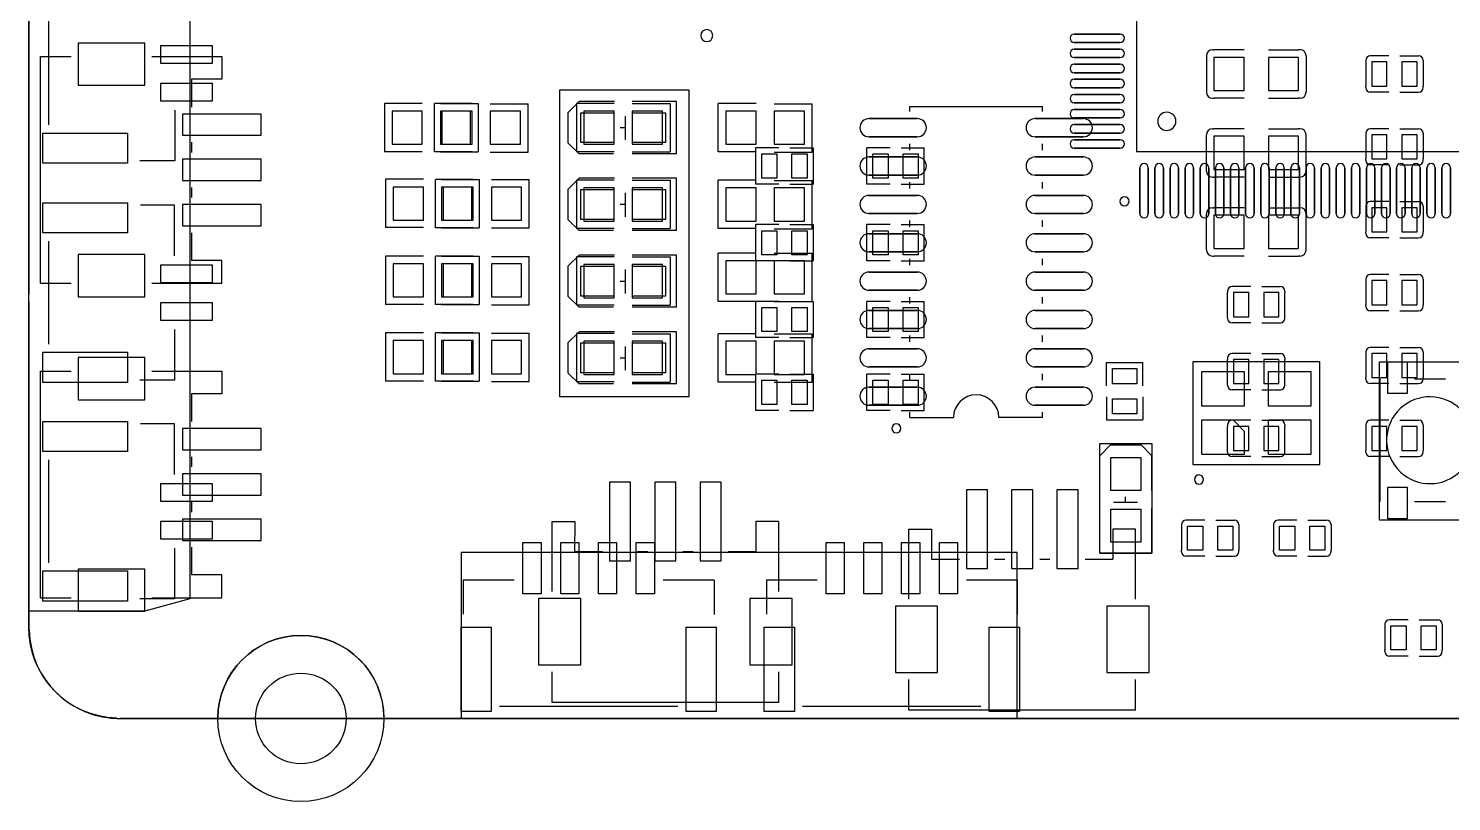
# Model space of a CAD drawing. Extents: x 1330 to 4875, y 412 to 2598.
# Drawn here: x 1330 to 3184, y 412 to 1419 of the extents above; entities that cross this region are included whole.
import ezdxf

# ---------------------------------------------------------------- set-up
doc = ezdxf.new("R2010")
doc.units = 9
doc.layers.get('0').update_dxf_attribs({"color": 5})
doc.layers.add('图层1', color=255, linetype='Continuous')

msp = doc.modelspace()

# ---------------------------------------------------------------- linework, layer by layer
for points in [[(1330.968, 2372.473), (1330.968, 2372.473), (1330, 640)], [(1356.021, 1526.142), (1356.021, 1526.142), (1356.021, 1293.858)], [(2872.913, 1391.497), (2872.913, 1391.497), (2874.882, 1391.497)], [(2914.248, 1391.497), (2914.248, 1391.497), (2874.882, 1391.497)], [(2945.747, 1391.497), (2945.747, 1391.497), (2985.118, 1391.497)], [(2987.087, 1391.497), (2987.087, 1391.497), (2985.118, 1391.497)], [(1345.629, 1087.362), (1345.629, 1087.362), (1345.629, 1382.639)], [(1345.629, 1382.639), (1345.629, 1382.639), (1385.743, 1382.639)], [(1490.557, 1382.639), (1490.557, 1382.639), (1581.864, 1382.639)], [(1581.864, 1382.761), (1581.864, 1353.161), (1542.464, 1353.261)], [(2865.039, 1383.623), (2865.039, 1383.623), (2865.039, 1336.378)], [(2994.961, 1383.623), (2994.961, 1383.623), (2994.961, 1336.378)], [(3072.6, 1377.717), (3072.6, 1377.717), (3072.6, 1375.747)], [(3072.6, 1375.747), (3072.6, 1375.747), (3072.6, 1344.252)], [(3102.915, 1383.621), (3102.915, 1383.621), (3078.504, 1383.621)], [(3117.09, 1383.621), (3117.09, 1383.621), (3141.496, 1383.621)], [(3147.405, 1377.712), (3147.405, 1377.712), (3147.405, 1375.747)], [(3147.405, 1375.747), (3147.405, 1375.747), (3147.405, 1344.252)], [(1542.464, 1353.261), (1542.464, 1353.261), (1542.464, 1316.936)], [(3072.6, 1342.279), (3072.6, 1342.279), (3072.6, 1344.252)], [(3102.915, 1336.375), (3102.915, 1336.375), (3078.504, 1336.375)], [(3117.09, 1336.375), (3117.09, 1336.375), (3141.496, 1336.375)], [(3147.405, 1342.284), (3147.405, 1342.284), (3147.405, 1344.252)], [(1843.163, 1321.698), (1843.163, 1321.698), (1793.952, 1321.698)], [(1793.952, 1321.698), (1793.952, 1321.698), (1793.952, 1258.704)], [(1858.978, 1258.503), (1858.978, 1258.503), (1858.978, 1321.497)], [(1908.192, 1321.497), (1908.192, 1321.497), (1858.978, 1321.497)], [(1866.808, 1321.497), (1866.808, 1321.497), (1916.022, 1321.497)], [(1916.022, 1321.497), (1916.022, 1321.497), (1916.022, 1258.503)], [(1931.837, 1321.296), (1931.837, 1321.296), (1981.048, 1321.296)], [(1981.048, 1258.302), (1981.048, 1258.302), (1981.048, 1321.296)], [(2047.5, 1256), (2033.5, 1270), (2033.5, 1310), (2047.5, 1324)], [(2093.163, 1321.698), (2093.163, 1321.698), (2043.952, 1321.698)], [(2043.952, 1321.698), (2043.952, 1321.698), (2043.952, 1258.704)], [(2093.5, 1324), (2093.5, 1324), (2047.5, 1324)], [(2174.5, 1324), (2174.5, 1324), (2116.5, 1324)], [(2116.808, 1321.497), (2116.808, 1321.497), (2166.022, 1321.497)], [(2166.022, 1321.497), (2166.022, 1321.497), (2166.022, 1258.503)], [(2174.5, 1256), (2174.5, 1256), (2174.5, 1324)], [(2228.978, 1258.503), (2228.978, 1258.503), (2228.978, 1321.497)], [(2278.192, 1321.497), (2278.192, 1321.497), (2228.978, 1321.497)], [(2301.837, 1321.296), (2301.837, 1321.296), (2351.048, 1321.296)], [(2351.048, 1258.302), (2351.048, 1258.302), (2351.048, 1321.296)], [(2478.385, 1317.76), (2478.385, 1317.76), (2651.613, 1317.76)], [(2478.385, 1310.915), (2478.385, 1310.915), (2478.385, 1317.76)], [(2651.613, 1310.915), (2651.613, 1310.915), (2651.613, 1317.76)], [(2872.914, 1328.503), (2872.914, 1328.503), (2874.882, 1328.503)], [(2914.248, 1328.503), (2914.248, 1328.503), (2874.882, 1328.503)], [(2945.747, 1328.503), (2945.747, 1328.503), (2985.118, 1328.503)], [(2987.086, 1328.503), (2987.086, 1328.503), (2985.118, 1328.503)], [(1520.738, 1312.79), (1520.738, 1312.79), (1520.738, 1246.59)], [(2108, 1274), (2108, 1274), (2108, 1305)], [(2108, 1289.687), (2108, 1289.687), (2101.096, 1289.687)], [(2865.039, 1233.503), (2865.039, 1233.503), (2865.039, 1280.748)], [(2872.914, 1288.623), (2872.914, 1288.623), (2874.882, 1288.623)], [(2914.253, 1288.623), (2914.253, 1288.623), (2874.882, 1288.623)], [(2945.752, 1288.623), (2945.752, 1288.623), (2985.118, 1288.623)], [(2987.086, 1288.623), (2987.086, 1288.623), (2985.118, 1288.623)], [(2994.961, 1233.503), (2994.961, 1233.503), (2994.961, 1280.748)], [(3072.6, 1282.72), (3072.6, 1282.72), (3072.6, 1280.75)], [(3072.6, 1280.75), (3072.6, 1280.75), (3072.6, 1249.255)], [(3102.915, 1288.624), (3102.915, 1288.624), (3078.504, 1288.624)], [(3117.09, 1288.624), (3117.09, 1288.624), (3141.496, 1288.624)], [(3147.405, 1282.715), (3147.405, 1282.715), (3147.405, 1280.75)], [(3147.405, 1280.75), (3147.405, 1280.75), (3147.405, 1249.255)], [(1542.464, 1271.177), (1542.464, 1271.177), (1542.464, 1257.881)], [(2277.593, 1263.623), (2277.593, 1263.623), (2277.593, 1216.377)], [(2307.908, 1263.623), (2307.908, 1263.623), (2277.593, 1263.623)], [(2322.082, 1263.623), (2322.082, 1263.623), (2352.397, 1263.623)], [(2352.397, 1263.623), (2352.397, 1263.623), (2352.397, 1216.377)], [(2422.603, 1216.377), (2422.603, 1216.377), (2422.603, 1263.623)], [(2452.918, 1263.623), (2452.918, 1263.623), (2422.603, 1263.623)], [(2467.092, 1263.623), (2467.092, 1263.623), (2497.407, 1263.623)], [(2478.385, 1260.915), (2478.385, 1260.915), (2478.385, 1269.093)], [(2497.407, 1216.377), (2497.407, 1216.377), (2497.407, 1263.623)], [(2651.613, 1260.915), (2651.613, 1260.915), (2651.613, 1269.093)], [(1520.196, 1246.613), (1520.196, 1246.613), (1475.313, 1246.614)], [(1843.163, 1258.704), (1843.163, 1258.704), (1793.952, 1258.704)], [(1908.192, 1258.503), (1908.192, 1258.503), (1858.978, 1258.503)], [(1866.808, 1258.503), (1866.808, 1258.503), (1916.022, 1258.503)], [(1931.837, 1258.302), (1931.837, 1258.302), (1981.048, 1258.302)], [(2093.163, 1258.704), (2093.163, 1258.704), (2043.952, 1258.704)], [(2092.5, 1256), (2092.5, 1256), (2047.5, 1256)], [(2174.5, 1256), (2174.5, 1256), (2116.5, 1256)], [(2116.808, 1258.503), (2116.808, 1258.503), (2166.022, 1258.503)], [(2278.192, 1258.503), (2278.192, 1258.503), (2228.978, 1258.503)], [(2301.837, 1258.302), (2301.837, 1258.302), (2351.048, 1258.302)], [(3072.6, 1247.282), (3072.6, 1247.282), (3072.6, 1249.255)], [(3147.405, 1247.287), (3147.405, 1247.287), (3147.405, 1249.255)], [(2047.5, 1156), (2033.5, 1170), (2033.5, 1210), (2047.5, 1224)], [(2093.5, 1224), (2093.5, 1224), (2047.5, 1224)], [(2174.5, 1224), (2174.5, 1224), (2116.5, 1224)], [(2174.5, 1156), (2174.5, 1156), (2174.5, 1224)], [(2872.913, 1225.629), (2872.913, 1225.629), (2874.882, 1225.629)], [(2914.253, 1225.629), (2914.253, 1225.629), (2874.882, 1225.629)], [(2945.752, 1225.629), (2945.752, 1225.629), (2985.118, 1225.629)], [(2987.087, 1225.629), (2987.087, 1225.629), (2985.118, 1225.629)], [(3102.915, 1241.378), (3102.915, 1241.378), (3078.504, 1241.378)], [(3117.09, 1241.378), (3117.09, 1241.378), (3141.496, 1241.378)], [(1542.464, 1212.122), (1542.464, 1212.122), (1542.464, 1198.826)], [(1844.673, 1222.696), (1844.673, 1222.696), (1795.462, 1222.696)], [(1795.462, 1222.696), (1795.462, 1222.696), (1795.462, 1159.702)], [(1860.488, 1159.501), (1860.488, 1159.501), (1860.488, 1222.495)], [(1909.702, 1222.495), (1909.702, 1222.495), (1860.488, 1222.495)], [(1868.318, 1222.495), (1868.318, 1222.495), (1917.532, 1222.495)], [(1917.532, 1222.495), (1917.532, 1222.495), (1917.532, 1159.501)], [(1933.347, 1222.294), (1933.347, 1222.294), (1982.558, 1222.294)], [(1982.558, 1159.3), (1982.558, 1159.3), (1982.558, 1222.294)], [(2093.163, 1221.698), (2093.163, 1221.698), (2043.952, 1221.698)], [(2043.952, 1221.698), (2043.952, 1221.698), (2043.952, 1158.704)], [(2116.808, 1221.497), (2116.808, 1221.497), (2166.022, 1221.497)], [(2166.022, 1221.497), (2166.022, 1221.497), (2166.022, 1158.503)], [(2228.978, 1158.503), (2228.978, 1158.503), (2228.978, 1221.497)], [(2278.192, 1221.497), (2278.192, 1221.497), (2228.978, 1221.497)], [(2307.908, 1216.377), (2307.908, 1216.377), (2277.593, 1216.377)], [(2301.837, 1221.296), (2301.837, 1221.296), (2351.048, 1221.296)], [(2322.082, 1216.377), (2322.082, 1216.377), (2352.397, 1216.377)], [(2351.048, 1158.302), (2351.048, 1158.302), (2351.048, 1221.296)], [(2452.918, 1216.377), (2452.918, 1216.377), (2422.603, 1216.377)], [(2467.092, 1216.377), (2467.092, 1216.377), (2497.407, 1216.377)], [(2478.385, 1210.915), (2478.385, 1210.915), (2478.385, 1219.093)], [(2651.613, 1210.915), (2651.613, 1210.915), (2651.613, 1219.093)], [(1520.196, 1189.175), (1520.196, 1189.175), (1476.104, 1189.175)], [(1520.196, 1123.032), (1520.196, 1123.032), (1520.196, 1189.175)], [(2108, 1189.687), (2108, 1189.687), (2101.096, 1189.687)], [(2108, 1174), (2108, 1174), (2108, 1205)], [(3072.6, 1187.721), (3072.6, 1187.721), (3072.6, 1185.751)], [(3102.915, 1193.625), (3102.915, 1193.625), (3078.504, 1193.625)], [(3117.09, 1193.625), (3117.09, 1193.625), (3141.496, 1193.625)], [(3147.405, 1187.716), (3147.405, 1187.716), (3147.405, 1185.751)], [(2478.385, 1160.915), (2478.385, 1160.915), (2478.385, 1169.093)], [(2651.613, 1160.915), (2651.613, 1160.915), (2651.613, 1169.093)], [(2865.039, 1130.627), (2865.039, 1130.627), (2865.039, 1177.872)], [(2872.914, 1185.747), (2872.914, 1185.747), (2874.882, 1185.747)], [(2914.253, 1185.747), (2914.253, 1185.747), (2874.882, 1185.747)], [(2945.752, 1185.747), (2945.752, 1185.747), (2985.118, 1185.747)], [(2987.086, 1185.747), (2987.086, 1185.747), (2985.118, 1185.747)], [(2994.961, 1130.627), (2994.961, 1130.627), (2994.961, 1177.872)], [(3072.6, 1185.751), (3072.6, 1185.751), (3072.6, 1154.256)], [(3147.405, 1185.751), (3147.405, 1185.751), (3147.405, 1154.256)], [(1542.464, 1153.067), (1542.464, 1153.067), (1542.464, 1117.002)], [(1844.673, 1159.702), (1844.673, 1159.702), (1795.462, 1159.702)], [(1909.702, 1159.501), (1909.702, 1159.501), (1860.488, 1159.501)], [(1868.318, 1159.501), (1868.318, 1159.501), (1917.532, 1159.501)], [(1933.347, 1159.3), (1933.347, 1159.3), (1982.558, 1159.3)], [(2093.163, 1158.704), (2093.163, 1158.704), (2043.952, 1158.704)], [(2092.5, 1156), (2092.5, 1156), (2047.5, 1156)], [(2174.5, 1156), (2174.5, 1156), (2116.5, 1156)], [(2116.808, 1158.503), (2116.808, 1158.503), (2166.022, 1158.503)], [(2278.192, 1158.503), (2278.192, 1158.503), (2228.978, 1158.503)], [(2277.593, 1163.623), (2277.593, 1163.623), (2277.593, 1116.377)], [(2307.908, 1163.623), (2307.908, 1163.623), (2277.593, 1163.623)], [(2301.837, 1158.302), (2301.837, 1158.302), (2351.048, 1158.302)], [(2322.082, 1163.623), (2322.082, 1163.623), (2352.397, 1163.623)], [(2352.397, 1163.623), (2352.397, 1163.623), (2352.397, 1116.377)], [(2422.603, 1116.377), (2422.603, 1116.377), (2422.603, 1163.623)], [(2452.918, 1163.623), (2452.918, 1163.623), (2422.603, 1163.623)], [(2467.092, 1163.623), (2467.092, 1163.623), (2497.407, 1163.623)], [(2497.407, 1116.377), (2497.407, 1116.377), (2497.407, 1163.623)], [(3072.6, 1152.283), (3072.6, 1152.283), (3072.6, 1154.256)], [(3147.405, 1152.288), (3147.405, 1152.288), (3147.405, 1154.256)], [(1356.021, 1141.931), (1356.021, 1141.931), (1356.021, 1008.071)], [(3102.915, 1146.379), (3102.915, 1146.379), (3078.504, 1146.379)], [(3117.09, 1146.379), (3117.09, 1146.379), (3141.496, 1146.379)], [(1581.835, 1087.475), (1581.835, 1117.002), (1542.466, 1117.002)], [(1844.673, 1122.696), (1844.673, 1122.696), (1795.462, 1122.696)], [(1795.462, 1122.696), (1795.462, 1122.696), (1795.462, 1059.702)], [(1860.488, 1059.501), (1860.488, 1059.501), (1860.488, 1122.495)], [(1909.702, 1122.495), (1909.702, 1122.495), (1860.488, 1122.495)], [(1868.318, 1122.495), (1868.318, 1122.495), (1917.532, 1122.495)], [(1917.532, 1122.495), (1917.532, 1122.495), (1917.532, 1059.501)], [(1933.347, 1122.294), (1933.347, 1122.294), (1982.558, 1122.294)], [(1982.558, 1059.3), (1982.558, 1059.3), (1982.558, 1122.294)], [(2047.5, 1056), (2033.5, 1070), (2033.5, 1110), (2047.5, 1124)], [(2093.163, 1121.698), (2093.163, 1121.698), (2043.952, 1121.698)], [(2043.952, 1121.698), (2043.952, 1121.698), (2043.952, 1058.704)], [(2093.5, 1124), (2093.5, 1124), (2047.5, 1124)], [(2174.5, 1124), (2174.5, 1124), (2116.5, 1124)], [(2116.808, 1121.497), (2116.808, 1121.497), (2166.022, 1121.497)], [(2166.022, 1121.497), (2166.022, 1121.497), (2166.022, 1058.503)], [(2174.5, 1056), (2174.5, 1056), (2174.5, 1124)], [(2228.978, 1063.503), (2228.978, 1063.503), (2228.978, 1126.497)], [(2278.192, 1126.497), (2278.192, 1126.497), (2228.978, 1126.497)], [(2307.908, 1116.377), (2307.908, 1116.377), (2277.593, 1116.377)], [(2301.837, 1126.296), (2301.837, 1126.296), (2351.048, 1126.296)], [(2322.082, 1116.377), (2322.082, 1116.377), (2352.397, 1116.377)], [(2351.048, 1063.302), (2351.048, 1063.302), (2351.048, 1126.296)], [(2452.918, 1116.377), (2452.918, 1116.377), (2422.603, 1116.377)], [(2467.092, 1116.377), (2467.092, 1116.377), (2497.407, 1116.377)], [(2478.385, 1110.915), (2478.385, 1110.915), (2478.385, 1119.093)], [(2651.613, 1110.915), (2651.613, 1110.915), (2651.613, 1119.093)], [(2872.913, 1122.753), (2872.913, 1122.753), (2874.882, 1122.753)], [(2914.253, 1122.753), (2914.253, 1122.753), (2874.882, 1122.753)], [(2945.752, 1122.753), (2945.752, 1122.753), (2985.118, 1122.753)], [(2987.087, 1122.753), (2987.087, 1122.753), (2985.118, 1122.753)], [(2108, 1074), (2108, 1074), (2108, 1105)], [(3102.915, 1098.623), (3102.915, 1098.623), (3078.504, 1098.623)], [(3117.09, 1098.623), (3117.09, 1098.623), (3141.496, 1098.623)], [(1345.629, 1087.362), (1345.629, 1087.362), (1385.743, 1087.362)], [(1490.557, 1087.362), (1490.557, 1087.362), (1581.835, 1087.362)], [(2108, 1089.687), (2108, 1089.687), (2101.096, 1089.687)], [(2892.597, 1076.963), (2892.597, 1076.963), (2892.597, 1074.995)], [(2922.912, 1082.872), (2922.912, 1082.872), (2898.506, 1082.872)], [(2937.087, 1082.872), (2937.087, 1082.872), (2961.498, 1082.872)], [(2967.402, 1076.968), (2967.402, 1076.968), (2967.402, 1074.995)], [(3072.6, 1092.719), (3072.6, 1092.719), (3072.6, 1090.749)], [(3072.6, 1090.749), (3072.6, 1090.749), (3072.6, 1059.254)], [(3147.405, 1092.714), (3147.405, 1092.714), (3147.405, 1090.749)], [(3147.405, 1090.749), (3147.405, 1090.749), (3147.405, 1059.254)], [(1844.673, 1059.702), (1844.673, 1059.702), (1795.462, 1059.702)], [(1909.702, 1059.501), (1909.702, 1059.501), (1860.488, 1059.501)], [(1868.318, 1059.501), (1868.318, 1059.501), (1917.532, 1059.501)], [(1933.347, 1059.3), (1933.347, 1059.3), (1982.558, 1059.3)], [(2093.163, 1058.704), (2093.163, 1058.704), (2043.952, 1058.704)], [(2116.808, 1058.503), (2116.808, 1058.503), (2166.022, 1058.503)], [(2278.192, 1063.503), (2278.192, 1063.503), (2228.978, 1063.503)], [(2277.593, 1063.623), (2277.593, 1063.623), (2277.593, 1016.377)], [(2307.908, 1063.623), (2307.908, 1063.623), (2277.593, 1063.623)], [(2301.837, 1063.302), (2301.837, 1063.302), (2351.048, 1063.302)], [(2322.082, 1063.623), (2322.082, 1063.623), (2352.397, 1063.623)], [(2352.397, 1063.623), (2352.397, 1063.623), (2352.397, 1016.377)], [(2422.603, 1016.377), (2422.603, 1016.377), (2422.603, 1063.623)], [(2452.918, 1063.623), (2452.918, 1063.623), (2422.603, 1063.623)], [(2467.092, 1063.623), (2467.092, 1063.623), (2497.407, 1063.623)], [(2478.385, 1060.915), (2478.385, 1060.915), (2478.385, 1069.093)], [(2497.407, 1016.377), (2497.407, 1016.377), (2497.407, 1063.623)], [(2651.613, 1060.915), (2651.613, 1060.915), (2651.613, 1069.093)], [(2892.597, 1043.5), (2892.597, 1043.5), (2892.597, 1074.995)], [(2967.402, 1043.5), (2967.402, 1043.5), (2967.402, 1074.995)], [(3072.6, 1057.281), (3072.6, 1057.281), (3072.6, 1059.254)], [(3147.405, 1057.286), (3147.405, 1057.286), (3147.405, 1059.254)], [(2092.5, 1056), (2092.5, 1056), (2047.5, 1056)], [(2174.5, 1056), (2174.5, 1056), (2116.5, 1056)], [(2892.597, 1041.535), (2892.597, 1041.535), (2892.597, 1043.5)], [(2967.402, 1041.53), (2967.402, 1041.53), (2967.402, 1043.5)], [(3102.915, 1051.377), (3102.915, 1051.377), (3078.504, 1051.377)], [(3117.09, 1051.377), (3117.09, 1051.377), (3141.496, 1051.377)], [(1520.196, 1026.968), (1520.196, 1026.968), (1520.196, 960.828)], [(1844.673, 1022.696), (1844.673, 1022.696), (1795.462, 1022.696)], [(1795.462, 1022.696), (1795.462, 1022.696), (1795.462, 959.702)], [(1860.488, 959.501), (1860.488, 959.501), (1860.488, 1022.495)], [(1909.702, 1022.495), (1909.702, 1022.495), (1860.488, 1022.495)], [(1868.318, 1022.495), (1868.318, 1022.495), (1917.532, 1022.495)], [(1917.532, 1022.495), (1917.532, 1022.495), (1917.532, 959.501)], [(1933.347, 1022.294), (1933.347, 1022.294), (1982.558, 1022.294)], [(1982.558, 959.3), (1982.558, 959.3), (1982.558, 1022.294)], [(2047.5, 956), (2033.5, 970), (2033.5, 1010), (2047.5, 1024)], [(2093.163, 1021.698), (2093.163, 1021.698), (2043.952, 1021.698)], [(2043.952, 1021.698), (2043.952, 1021.698), (2043.952, 958.704)], [(2093.5, 1024), (2093.5, 1024), (2047.5, 1024)], [(2174.5, 1024), (2174.5, 1024), (2116.5, 1024)], [(2116.808, 1021.497), (2116.808, 1021.497), (2166.022, 1021.497)], [(2166.022, 1021.497), (2166.022, 1021.497), (2166.022, 958.503)], [(2174.5, 956), (2174.5, 956), (2174.5, 1024)], [(2228.978, 958.503), (2228.978, 958.503), (2228.978, 1021.497)], [(2278.192, 1021.497), (2278.192, 1021.497), (2228.978, 1021.497)], [(2301.837, 1021.296), (2301.837, 1021.296), (2351.048, 1021.296)], [(2351.048, 958.302), (2351.048, 958.302), (2351.048, 1021.296)], [(2922.912, 1035.626), (2922.912, 1035.626), (2898.506, 1035.626)], [(2937.087, 1035.626), (2937.087, 1035.626), (2961.498, 1035.626)], [(2108, 974), (2108, 974), (2108, 1005)], [(2307.908, 1016.377), (2307.908, 1016.377), (2277.593, 1016.377)], [(2322.082, 1016.377), (2322.082, 1016.377), (2352.397, 1016.377)], [(2452.918, 1016.377), (2452.918, 1016.377), (2422.603, 1016.377)], [(2467.092, 1016.377), (2467.092, 1016.377), (2497.407, 1016.377)], [(2478.385, 1010.915), (2478.385, 1010.915), (2478.385, 1019.093)], [(2651.613, 1010.915), (2651.613, 1010.915), (2651.613, 1019.093)], [(3102.915, 1003.621), (3102.915, 1003.621), (3078.504, 1003.621)], [(3117.09, 1003.621), (3117.09, 1003.621), (3141.496, 1003.621)], [(2108, 989.687), (2108, 989.687), (2101.096, 989.687)], [(2734.924, 983.85), (2734.924, 983.85), (2782.17, 983.85)], [(2734.924, 953.535), (2734.924, 953.535), (2734.924, 983.85)], [(2782.17, 953.535), (2782.17, 953.535), (2782.17, 983.85)], [(2892.597, 989.84), (2892.597, 989.84), (2892.597, 987.872)], [(2892.597, 956.377), (2892.597, 956.377), (2892.597, 987.872)], [(2922.912, 995.749), (2922.912, 995.749), (2898.506, 995.749)], [(2937.087, 995.749), (2937.087, 995.749), (2961.498, 995.749)], [(2967.402, 989.845), (2967.402, 989.845), (2967.402, 987.872)], [(2967.402, 956.377), (2967.402, 956.377), (2967.402, 987.872)], [(3072.6, 997.717), (3072.6, 997.717), (3072.6, 995.747)], [(3072.6, 995.747), (3072.6, 995.747), (3072.6, 964.252)], [(3147.405, 997.712), (3147.405, 997.712), (3147.405, 995.747)], [(3147.405, 995.747), (3147.405, 995.747), (3147.405, 964.252)], [(1345.629, 677.362), (1345.629, 677.362), (1345.629, 972.639)], [(1345.629, 972.639), (1345.629, 972.639), (1385.743, 972.639)], [(1490.557, 972.639), (1490.557, 972.639), (1581.864, 972.639)], [(1581.864, 972.761), (1581.864, 943.161), (1542.464, 943.261)], [(2277.593, 968.623), (2277.593, 968.623), (2277.593, 921.377)], [(2307.908, 968.623), (2307.908, 968.623), (2277.593, 968.623)], [(2322.082, 968.623), (2322.082, 968.623), (2352.397, 968.623)], [(2352.397, 968.623), (2352.397, 968.623), (2352.397, 921.377)], [(2422.603, 921.377), (2422.603, 921.377), (2422.603, 968.623)], [(2452.918, 968.623), (2452.918, 968.623), (2422.603, 968.623)], [(2467.092, 968.623), (2467.092, 968.623), (2497.407, 968.623)], [(2478.385, 960.915), (2478.385, 960.915), (2478.385, 969.093)], [(2497.407, 921.377), (2497.407, 921.377), (2497.407, 968.623)], [(2651.613, 960.915), (2651.613, 960.915), (2651.613, 969.093)], [(1520.196, 960.828), (1520.196, 960.828), (1475.313, 960.828)], [(1844.673, 959.702), (1844.673, 959.702), (1795.462, 959.702)], [(1909.702, 959.501), (1909.702, 959.501), (1860.488, 959.501)], [(1868.318, 959.501), (1868.318, 959.501), (1917.532, 959.501)], [(1933.347, 959.3), (1933.347, 959.3), (1982.558, 959.3)], [(2093.163, 958.704), (2093.163, 958.704), (2043.952, 958.704)], [(2092.5, 956), (2092.5, 956), (2047.5, 956)], [(2174.5, 956), (2174.5, 956), (2116.5, 956)], [(2116.808, 958.503), (2116.808, 958.503), (2166.022, 958.503)], [(2278.192, 958.503), (2278.192, 958.503), (2228.978, 958.503)], [(2301.837, 958.302), (2301.837, 958.302), (2351.048, 958.302)], [(2892.597, 954.412), (2892.597, 954.412), (2892.597, 956.377)], [(2922.912, 948.503), (2922.912, 948.503), (2898.506, 948.503)], [(2937.087, 948.503), (2937.087, 948.503), (2961.498, 948.503)], [(2967.402, 954.407), (2967.402, 954.407), (2967.402, 956.377)], [(3072.6, 962.279), (3072.6, 962.279), (3072.6, 964.252)], [(3102.915, 956.375), (3102.915, 956.375), (3078.504, 956.375)], [(3091.333, 802.657), (3091.333, 802.657), (3091.333, 962.657)], [(3117.09, 956.375), (3117.09, 956.375), (3141.496, 956.375)], [(3136.35, 962.637), (3136.35, 962.637), (3176.35, 962.637)], [(3147.405, 962.284), (3147.405, 962.284), (3147.405, 964.252)], [(1542.464, 943.261), (1542.464, 943.261), (1542.464, 906.936)], [(2734.924, 939.361), (2734.924, 939.361), (2734.924, 909.046)], [(2782.17, 939.361), (2782.17, 939.361), (2782.17, 909.046)], [(2307.908, 921.377), (2307.908, 921.377), (2277.593, 921.377)], [(2322.082, 921.377), (2322.082, 921.377), (2352.397, 921.377)], [(2452.918, 921.377), (2452.918, 921.377), (2422.603, 921.377)], [(2467.092, 921.377), (2467.092, 921.377), (2497.407, 921.377)], [(2478.385, 912.248), (2478.385, 912.248), (2478.385, 919.093)], [(2478.385, 912.248), (2478.385, 912.248), (2535.471, 912.248)], [(2651.613, 912.248), (2651.613, 912.248), (2594.527, 912.248)], [(2651.613, 912.248), (2651.613, 912.248), (2651.613, 919.093)], [(2734.924, 909.046), (2734.924, 909.046), (2782.17, 909.046)], [(1520.196, 904.175), (1520.196, 904.175), (1476.104, 904.175)], [(1520.196, 838.032), (1520.196, 838.032), (1520.196, 904.175)], [(2892.597, 902.716), (2892.597, 902.716), (2892.597, 900.748)], [(2892.597, 869.253), (2892.597, 869.253), (2892.597, 900.748)], [(2922.912, 908.625), (2922.912, 908.625), (2898.506, 908.625)], [(2937.087, 908.625), (2937.087, 908.625), (2961.498, 908.625)], [(2967.402, 902.721), (2967.402, 902.721), (2967.402, 900.748)], [(2967.402, 869.253), (2967.402, 869.253), (2967.402, 900.748)], [(3072.6, 902.717), (3072.6, 902.717), (3072.6, 900.747)], [(3072.6, 900.747), (3072.6, 900.747), (3072.6, 869.252)], [(3102.915, 908.621), (3102.915, 908.621), (3078.504, 908.621)], [(3117.09, 908.621), (3117.09, 908.621), (3141.496, 908.621)], [(3147.405, 902.712), (3147.405, 902.712), (3147.405, 900.747)], [(3147.405, 900.747), (3147.405, 900.747), (3147.405, 869.252)], [(2726, 862.5), (2740, 876.5), (2780, 876.5), (2794, 862.5)], [(1356.021, 856.931), (1356.021, 856.931), (1356.021, 723.071)], [(1542.464, 861.177), (1542.464, 861.177), (1542.464, 847.881)], [(2726, 817.5), (2726, 817.5), (2726, 862.5)], [(2794, 816.5), (2794, 816.5), (2794, 862.5)], [(2892.597, 867.288), (2892.597, 867.288), (2892.597, 869.253)], [(2922.912, 861.379), (2922.912, 861.379), (2898.506, 861.379)], [(2937.087, 861.379), (2937.087, 861.379), (2961.498, 861.379)], [(2967.402, 867.283), (2967.402, 867.283), (2967.402, 869.253)], [(3072.6, 867.279), (3072.6, 867.279), (3072.6, 869.252)], [(3102.915, 861.375), (3102.915, 861.375), (3078.504, 861.375)], [(3117.09, 861.375), (3117.09, 861.375), (3141.496, 861.375)], [(3147.405, 867.284), (3147.405, 867.284), (3147.405, 869.252)], [(1542.464, 802.122), (1542.464, 802.122), (1542.464, 788.826)], [(2744, 802), (2744, 802), (2775, 802)], [(2759.687, 802), (2759.687, 802), (2759.687, 808.904)], [(3136.35, 802.637), (3136.35, 802.637), (3176.35, 802.637)], [(2726, 735.5), (2726, 735.5), (2726, 793.5)], [(2794, 735.5), (2794, 735.5), (2794, 793.5)], [(2012.239, 776.864), (2041.839, 776.864), (2041.739, 737.464)], [(2012.361, 685.557), (2012.361, 685.557), (2012.361, 776.864)], [(2307.525, 776.835), (2277.998, 776.835), (2277.998, 737.466)], [(2307.638, 685.557), (2307.638, 685.557), (2307.638, 776.835)], [(2477.239, 766.864), (2506.839, 766.864), (2506.739, 727.464)], [(2477.361, 675.557), (2477.361, 675.557), (2477.361, 766.864)], [(2772.525, 766.835), (2742.998, 766.835), (2742.998, 727.466)], [(2772.638, 675.557), (2772.638, 675.557), (2772.638, 766.835)], [(2832.58, 772.712), (2832.58, 772.712), (2832.58, 770.747)], [(2832.58, 770.747), (2832.58, 770.747), (2832.58, 739.252)], [(2862.895, 778.621), (2862.895, 778.621), (2838.489, 778.621)], [(2877.07, 778.621), (2877.07, 778.621), (2901.481, 778.621)], [(2907.385, 772.717), (2907.385, 772.717), (2907.385, 770.747)], [(2907.385, 770.747), (2907.385, 770.747), (2907.385, 739.252)], [(2952.58, 772.712), (2952.58, 772.712), (2952.58, 770.747)], [(2952.58, 770.747), (2952.58, 770.747), (2952.58, 739.252)], [(2982.895, 778.621), (2982.895, 778.621), (2958.489, 778.621)], [(2997.07, 778.621), (2997.07, 778.621), (3021.481, 778.621)], [(3027.385, 772.717), (3027.385, 772.717), (3027.385, 770.747)], [(3027.385, 770.747), (3027.385, 770.747), (3027.385, 739.252)], [(1520.196, 741.968), (1520.196, 741.968), (1520.196, 675.828)], [(1542.464, 743.067), (1542.464, 743.067), (1542.464, 707.002)], [(2041.739, 737.464), (2041.739, 737.464), (2078.064, 737.464)], [(2123.823, 737.464), (2123.823, 737.464), (2137.119, 737.464)], [(2182.878, 737.464), (2182.878, 737.464), (2196.174, 737.464)], [(2241.933, 737.464), (2241.933, 737.464), (2277.998, 737.464)], [(2506.739, 727.464), (2506.739, 727.464), (2543.064, 727.464)], [(2588.823, 727.464), (2588.823, 727.464), (2602.119, 727.464)], [(2647.878, 727.464), (2647.878, 727.464), (2661.174, 727.464)], [(2706.933, 727.464), (2706.933, 727.464), (2742.998, 727.464)], [(2726, 735.5), (2726, 735.5), (2794, 735.5)], [(2832.58, 737.284), (2832.58, 737.284), (2832.58, 739.252)], [(2862.895, 731.375), (2862.895, 731.375), (2838.489, 731.375)], [(2877.07, 731.375), (2877.07, 731.375), (2901.481, 731.375)], [(2907.385, 737.279), (2907.385, 737.279), (2907.385, 739.252)], [(2952.58, 737.284), (2952.58, 737.284), (2952.58, 739.252)], [(2982.895, 731.375), (2982.895, 731.375), (2958.489, 731.375)], [(2997.07, 731.375), (2997.07, 731.375), (3021.481, 731.375)], [(3027.385, 737.279), (3027.385, 737.279), (3027.385, 739.252)], [(1581.835, 677.475), (1581.835, 707.002), (1542.466, 707.002)], [(1962.758, 700.196), (1962.758, 700.196), (1896.613, 700.196)], [(1896.613, 700.196), (1896.613, 700.196), (1896.613, 656.104)], [(2157.21, 700.738), (2157.21, 700.738), (2223.41, 700.738)], [(2223.387, 700.196), (2223.387, 700.196), (2223.386, 655.313)], [(2357.758, 700.196), (2357.758, 700.196), (2291.613, 700.196)], [(2291.613, 700.196), (2291.613, 700.196), (2291.613, 656.104)], [(2552.21, 700.738), (2552.21, 700.738), (2618.41, 700.738)], [(2618.387, 700.196), (2618.387, 700.196), (2618.386, 655.313)], [(1345.629, 677.362), (1345.629, 677.362), (1385.743, 677.362)], [(1520.196, 675.828), (1520.196, 675.828), (1475.313, 675.828)], [(1490.557, 677.362), (1490.557, 677.362), (1581.835, 677.362)], [(3097.595, 642.712), (3097.595, 642.712), (3097.595, 640.747)], [(3097.595, 640.747), (3097.595, 640.747), (3097.595, 609.252)], [(3127.91, 648.621), (3127.91, 648.621), (3103.504, 648.621)], [(3142.085, 648.621), (3142.085, 648.621), (3166.496, 648.621)], [(3172.4, 642.717), (3172.4, 642.717), (3172.4, 640.747)], [(3172.4, 640.747), (3172.4, 640.747), (3172.4, 609.252)], [(3097.595, 607.284), (3097.595, 607.284), (3097.595, 609.252)], [(3127.91, 601.375), (3127.91, 601.375), (3103.504, 601.375)], [(3142.085, 601.375), (3142.085, 601.375), (3166.496, 601.375)], [(3172.4, 607.279), (3172.4, 607.279), (3172.4, 609.252)], [(2012.361, 540.629), (2012.361, 540.629), (2012.361, 580.743)], [(2307.638, 540.629), (2307.638, 540.629), (2307.638, 580.743)], [(2477.361, 530.629), (2477.361, 530.629), (2477.361, 570.743)], [(2772.638, 530.629), (2772.638, 530.629), (2772.638, 570.743)], [(2307.638, 540.629), (2307.638, 540.629), (2012.361, 540.629)], [(1445, 520), (1445, 520), (4755, 520)], [(1943.858, 536.021), (1943.858, 536.021), (2176.142, 536.021)], [(2338.858, 536.021), (2338.858, 536.021), (2571.142, 536.021)], [(2772.638, 530.629), (2772.638, 530.629), (2477.361, 530.629)]]:
    msp.add_lwpolyline(points)
at = {"color": 0}
for points in [[(1331.1029, 629.0434), (1331.1029, 629.0434), (1330.1029, 2367.1694)], [(4760.1029, 520.0434), (4760.1029, 520.0434), (1450.1029, 520.0434)]]:
    msp.add_lwpolyline(points, dxfattribs=at)
for points in [[(2773.937, 1751.063), (2773.937, 1258.937), (3266.063, 1258.937), (3266.063, 1751.063), (2773.937, 1751.063)], [(2752.681, 1412.082), (2752.681, 1412.082), (2692.839, 1412.082)], [(1394.843, 1400.349), (1394.843, 1345.231), (1481.457, 1345.231), (1481.457, 1400.349)], [(1569.407, 1397.202), (1569.407, 1373.58), (1502.478, 1373.58), (1502.478, 1397.202)], [(2752.681, 1401.058), (2752.681, 1401.058), (2692.839, 1401.058)], [(2752.681, 1392.402), (2752.681, 1392.402), (2692.839, 1392.402)], [(2752.681, 1381.378), (2752.681, 1381.378), (2692.839, 1381.378)], [(2752.681, 1372.712), (2752.681, 1372.712), (2692.839, 1372.712)], [(2914.247, 1381.654), (2874.877, 1381.654), (2874.877, 1338.346), (2914.247, 1338.346)], [(2985.117, 1381.654), (2945.747, 1381.654), (2945.747, 1338.346), (2985.117, 1338.346)], [(3100.154, 1375.745), (3080.469, 1375.745), (3080.469, 1344.249), (3100.154, 1344.249)], [(3139.524, 1375.745), (3119.839, 1375.745), (3119.839, 1344.249), (3139.524, 1344.249)], [(2752.681, 1361.688), (2752.681, 1361.688), (2692.839, 1361.688)], [(1569.407, 1347.991), (1569.407, 1324.369), (1502.478, 1324.369), (1502.478, 1347.991)], [(2752.681, 1353.032), (2752.681, 1353.032), (2692.839, 1353.032)], [(2752.681, 1342.008), (2752.681, 1342.008), (2692.839, 1342.008)], [(2752.681, 1333.342), (2752.681, 1333.342), (2692.839, 1333.342)], [(2752.681, 1322.318), (2752.681, 1322.318), (2692.839, 1322.318)], [(1633.031, 1280.277), (1633.031, 1307.836), (1530.669, 1307.836), (1530.669, 1280.277)], [(1843.186, 1311.654), (1803.816, 1311.654), (1803.816, 1268.346), (1843.186, 1268.346)], [(1906.178, 1311.654), (1866.808, 1311.654), (1866.808, 1268.346), (1906.178, 1268.346)], [(1868.822, 1268.346), (1908.192, 1268.346), (1908.192, 1311.654), (1868.822, 1311.654)], [(1931.814, 1268.346), (1971.184, 1268.346), (1971.184, 1311.654), (1931.814, 1311.654)], [(2050, 1270.5), (2050, 1309.5), (2093, 1309.5), (2093, 1270.5)], [(2093.186, 1311.654), (2053.816, 1311.654), (2053.816, 1268.346), (2093.186, 1268.346)], [(2156.178, 1311.654), (2116.808, 1311.654), (2116.808, 1268.346), (2156.178, 1268.346)], [(2117, 1270.5), (2117, 1309.5), (2160, 1309.5), (2160, 1270.5)], [(2238.822, 1268.346), (2278.192, 1268.346), (2278.192, 1311.654), (2238.822, 1311.654)], [(2301.814, 1268.346), (2341.184, 1268.346), (2341.184, 1311.654), (2301.814, 1311.654)], [(2488.236, 1301.811), (2488.236, 1301.811), (2425.244, 1301.811)], [(2704.766, 1301.811), (2704.766, 1301.811), (2641.774, 1301.811)], [(2752.681, 1313.662), (2752.681, 1313.662), (2692.839, 1313.662)], [(2752.681, 1302.638), (2752.681, 1302.638), (2692.839, 1302.638)], [(1459.172, 1283.031), (1459.172, 1243.661), (1348.936, 1243.661), (1348.936, 1283.031)], [(2752.681, 1293.972), (2752.681, 1293.972), (2692.839, 1293.972)], [(2752.681, 1282.948), (2752.681, 1282.948), (2692.839, 1282.948)], [(3100.154, 1280.748), (3080.469, 1280.748), (3080.469, 1249.252), (3100.154, 1249.252)], [(3139.524, 1280.748), (3119.839, 1280.748), (3119.839, 1249.252), (3139.524, 1249.252)], [(2488.236, 1278.189), (2488.236, 1278.189), (2425.244, 1278.189)], [(2704.766, 1278.189), (2704.766, 1278.189), (2641.774, 1278.189)], [(2752.681, 1274.292), (2752.681, 1274.292), (2692.839, 1274.292)], [(2752.681, 1263.268), (2752.681, 1263.268), (2692.839, 1263.268)], [(2874.883, 1235.472), (2914.253, 1235.472), (2914.253, 1278.78), (2874.883, 1278.78)], [(2945.753, 1235.472), (2985.123, 1235.472), (2985.123, 1278.78), (2945.753, 1278.78)], [(1633.031, 1221.222), (1633.031, 1248.781), (1530.669, 1248.781), (1530.669, 1221.222)], [(2285.473, 1255.748), (2305.158, 1255.748), (2305.158, 1224.252), (2285.473, 1224.252)], [(2324.843, 1255.748), (2344.528, 1255.748), (2344.528, 1224.252), (2324.843, 1224.252)], [(2488.236, 1251.811), (2488.236, 1251.811), (2425.244, 1251.811)], [(2450.157, 1224.252), (2430.472, 1224.252), (2430.472, 1255.748), (2450.157, 1255.748)], [(2489.527, 1224.252), (2469.842, 1224.252), (2469.842, 1255.748), (2489.527, 1255.748)], [(2704.766, 1251.811), (2704.766, 1251.811), (2641.774, 1251.811)], [(2488.236, 1228.189), (2488.236, 1228.189), (2425.244, 1228.189)], [(2704.766, 1228.189), (2704.766, 1228.189), (2641.774, 1228.189)], [(2778.268, 1237.681), (2778.268, 1237.681), (2778.268, 1177.839)], [(2789.292, 1237.681), (2789.292, 1237.681), (2789.292, 1177.839)], [(2797.948, 1237.681), (2797.948, 1237.681), (2797.948, 1177.839)], [(2808.972, 1237.681), (2808.972, 1237.681), (2808.972, 1177.839)], [(2817.638, 1237.681), (2817.638, 1237.681), (2817.638, 1177.839)], [(2828.662, 1237.681), (2828.662, 1237.681), (2828.662, 1177.839)], [(2837.318, 1237.681), (2837.318, 1237.681), (2837.318, 1177.839)], [(2848.342, 1237.681), (2848.342, 1237.681), (2848.342, 1177.839)], [(2857.008, 1237.681), (2857.008, 1237.681), (2857.008, 1177.839)], [(2868.032, 1237.681), (2868.032, 1237.681), (2868.032, 1177.839)], [(2876.688, 1237.681), (2876.688, 1237.681), (2876.688, 1177.839)], [(2887.712, 1237.681), (2887.712, 1237.681), (2887.712, 1177.839)], [(2896.378, 1237.681), (2896.378, 1237.681), (2896.378, 1177.839)], [(2907.402, 1237.681), (2907.402, 1237.681), (2907.402, 1177.839)], [(2916.058, 1237.681), (2916.058, 1237.681), (2916.058, 1177.839)], [(2927.082, 1237.681), (2927.082, 1237.681), (2927.082, 1177.839)], [(2935.748, 1237.681), (2935.748, 1237.681), (2935.748, 1177.839)], [(2946.772, 1237.681), (2946.772, 1237.681), (2946.772, 1177.839)], [(2955.428, 1237.681), (2955.428, 1237.681), (2955.428, 1177.839)], [(2966.452, 1237.681), (2966.452, 1237.681), (2966.452, 1177.839)], [(2975.118, 1237.681), (2975.118, 1237.681), (2975.118, 1177.839)], [(2986.142, 1237.681), (2986.142, 1237.681), (2986.142, 1177.839)], [(2994.808, 1237.681), (2994.808, 1237.681), (2994.808, 1177.839)], [(3005.832, 1237.681), (3005.832, 1237.681), (3005.832, 1177.839)], [(3014.488, 1237.681), (3014.488, 1237.681), (3014.488, 1177.839)], [(3025.512, 1237.681), (3025.512, 1237.681), (3025.512, 1177.839)], [(3034.178, 1237.681), (3034.178, 1237.681), (3034.178, 1177.839)], [(3045.202, 1237.681), (3045.202, 1237.681), (3045.202, 1177.839)], [(3053.858, 1237.681), (3053.858, 1237.681), (3053.858, 1177.839)], [(3064.882, 1237.681), (3064.882, 1237.681), (3064.882, 1177.839)], [(3073.548, 1237.681), (3073.548, 1237.681), (3073.548, 1177.839)], [(3084.572, 1237.681), (3084.572, 1237.681), (3084.572, 1177.839)], [(3093.228, 1237.681), (3093.228, 1237.681), (3093.228, 1177.839)], [(3104.252, 1237.681), (3104.252, 1237.681), (3104.252, 1177.839)], [(3112.918, 1237.681), (3112.918, 1237.681), (3112.918, 1177.839)], [(3123.942, 1237.681), (3123.942, 1237.681), (3123.942, 1177.839)], [(3132.598, 1237.681), (3132.598, 1237.681), (3132.598, 1177.839)], [(3143.622, 1237.681), (3143.622, 1237.681), (3143.622, 1177.839)], [(3152.288, 1237.681), (3152.288, 1237.681), (3152.288, 1177.839)], [(3163.312, 1237.681), (3163.312, 1237.681), (3163.312, 1177.839)], [(3171.968, 1237.681), (3171.968, 1237.681), (3171.968, 1177.839)], [(3182.992, 1237.681), (3182.992, 1237.681), (3182.992, 1177.839)], [(1844.696, 1212.652), (1805.326, 1212.652), (1805.326, 1169.344), (1844.696, 1169.344)], [(1907.688, 1212.652), (1868.318, 1212.652), (1868.318, 1169.344), (1907.688, 1169.344)], [(1870.332, 1169.344), (1909.702, 1169.344), (1909.702, 1212.652), (1870.332, 1212.652)], [(1933.324, 1169.344), (1972.694, 1169.344), (1972.694, 1212.652), (1933.324, 1212.652)], [(2050, 1170.5), (2050, 1209.5), (2093, 1209.5), (2093, 1170.5)], [(2093.186, 1211.654), (2053.816, 1211.654), (2053.816, 1168.346), (2093.186, 1168.346)], [(2156.178, 1211.654), (2116.808, 1211.654), (2116.808, 1168.346), (2156.178, 1168.346)], [(2117, 1170.5), (2117, 1209.5), (2160, 1209.5), (2160, 1170.5)], [(2238.822, 1168.346), (2278.192, 1168.346), (2278.192, 1211.654), (2238.822, 1211.654)], [(2301.814, 1168.346), (2341.184, 1168.346), (2341.184, 1211.654), (2301.814, 1211.654)], [(1459.173, 1192.124), (1459.173, 1152.754), (1348.936, 1152.754), (1348.936, 1192.124)], [(1633.031, 1162.167), (1633.031, 1189.726), (1530.669, 1189.726), (1530.669, 1162.167)], [(2488.236, 1201.811), (2488.236, 1201.811), (2425.244, 1201.811)], [(2704.766, 1201.811), (2704.766, 1201.811), (2641.774, 1201.811)], [(2488.236, 1178.189), (2488.236, 1178.189), (2425.244, 1178.189)], [(2704.766, 1178.189), (2704.766, 1178.189), (2641.774, 1178.189)], [(2874.883, 1132.596), (2914.253, 1132.596), (2914.253, 1175.904), (2874.883, 1175.904)], [(2945.753, 1132.596), (2985.123, 1132.596), (2985.123, 1175.904), (2945.753, 1175.904)], [(3100.154, 1185.749), (3080.469, 1185.749), (3080.469, 1154.253), (3100.154, 1154.253)], [(3139.524, 1185.749), (3119.839, 1185.749), (3119.839, 1154.253), (3139.524, 1154.253)], [(2285.473, 1155.748), (2305.158, 1155.748), (2305.158, 1124.252), (2285.473, 1124.252)], [(2324.843, 1155.748), (2344.528, 1155.748), (2344.528, 1124.252), (2324.843, 1124.252)], [(2488.236, 1151.811), (2488.236, 1151.811), (2425.244, 1151.811)], [(2450.157, 1124.252), (2430.472, 1124.252), (2430.472, 1155.748), (2450.157, 1155.748)], [(2489.527, 1124.252), (2469.842, 1124.252), (2469.842, 1155.748), (2489.527, 1155.748)], [(2704.766, 1151.811), (2704.766, 1151.811), (2641.774, 1151.811)], [(1394.843, 1124.769), (1394.843, 1069.651), (1481.457, 1069.651), (1481.457, 1124.769)], [(2238.822, 1073.346), (2278.192, 1073.346), (2278.192, 1116.654), (2238.822, 1116.654)], [(2301.814, 1073.346), (2341.184, 1073.346), (2341.184, 1116.654), (2301.814, 1116.654)], [(2488.236, 1128.189), (2488.236, 1128.189), (2425.244, 1128.189)], [(2704.766, 1128.189), (2704.766, 1128.189), (2641.774, 1128.189)], [(1569.409, 1111.42), (1569.409, 1087.798), (1502.479, 1087.798), (1502.479, 1111.42)], [(1844.696, 1112.652), (1805.326, 1112.652), (1805.326, 1069.344), (1844.696, 1069.344)], [(1907.688, 1112.652), (1868.318, 1112.652), (1868.318, 1069.344), (1907.688, 1069.344)], [(1870.332, 1069.344), (1909.702, 1069.344), (1909.702, 1112.652), (1870.332, 1112.652)], [(1933.324, 1069.344), (1972.694, 1069.344), (1972.694, 1112.652), (1933.324, 1112.652)], [(2050, 1070.5), (2050, 1109.5), (2093, 1109.5), (2093, 1070.5)], [(2093.186, 1111.654), (2053.816, 1111.654), (2053.816, 1068.346), (2093.186, 1068.346)], [(2156.178, 1111.654), (2116.808, 1111.654), (2116.808, 1068.346), (2156.178, 1068.346)], [(2117, 1070.5), (2117, 1109.5), (2160, 1109.5), (2160, 1070.5)], [(2488.236, 1101.811), (2488.236, 1101.811), (2425.244, 1101.811)], [(2704.766, 1101.811), (2704.766, 1101.811), (2641.774, 1101.811)], [(2488.236, 1078.189), (2488.236, 1078.189), (2425.244, 1078.189)], [(2704.766, 1078.189), (2704.766, 1078.189), (2641.774, 1078.189)], [(3100.154, 1090.747), (3080.469, 1090.747), (3080.469, 1059.251), (3100.154, 1059.251)], [(3139.524, 1090.747), (3119.839, 1090.747), (3119.839, 1059.251), (3139.524, 1059.251)], [(1569.409, 1062.207), (1569.409, 1038.585), (1502.479, 1038.585), (1502.479, 1062.207)], [(2900.478, 1043.502), (2920.163, 1043.502), (2920.163, 1074.998), (2900.478, 1074.998)], [(2939.848, 1043.502), (2959.533, 1043.502), (2959.533, 1074.998), (2939.848, 1074.998)], [(2285.473, 1055.748), (2305.158, 1055.748), (2305.158, 1024.252), (2285.473, 1024.252)], [(2324.843, 1055.748), (2344.528, 1055.748), (2344.528, 1024.252), (2324.843, 1024.252)], [(2488.236, 1051.811), (2488.236, 1051.811), (2425.244, 1051.811)], [(2450.157, 1024.252), (2430.472, 1024.252), (2430.472, 1055.748), (2450.157, 1055.748)], [(2489.527, 1024.252), (2469.842, 1024.252), (2469.842, 1055.748), (2489.527, 1055.748)], [(2704.766, 1051.811), (2704.766, 1051.811), (2641.774, 1051.811)], [(2488.236, 1028.189), (2488.236, 1028.189), (2425.244, 1028.189)], [(2704.766, 1028.189), (2704.766, 1028.189), (2641.774, 1028.189)], [(1844.696, 1012.652), (1805.326, 1012.652), (1805.326, 969.344), (1844.696, 969.344)], [(1907.688, 1012.652), (1868.318, 1012.652), (1868.318, 969.344), (1907.688, 969.344)], [(1870.332, 969.344), (1909.702, 969.344), (1909.702, 1012.652), (1870.332, 1012.652)], [(1933.324, 969.344), (1972.694, 969.344), (1972.694, 1012.652), (1933.324, 1012.652)], [(2050, 970.5), (2050, 1009.5), (2093, 1009.5), (2093, 970.5)], [(2093.186, 1011.654), (2053.816, 1011.654), (2053.816, 968.346), (2093.186, 968.346)], [(2156.178, 1011.654), (2116.808, 1011.654), (2116.808, 968.346), (2156.178, 968.346)], [(2117, 970.5), (2117, 1009.5), (2160, 1009.5), (2160, 970.5)], [(2238.822, 968.346), (2278.192, 968.346), (2278.192, 1011.654), (2238.822, 1011.654)], [(2301.814, 968.346), (2341.184, 968.346), (2341.184, 1011.654), (2301.814, 1011.654)], [(2488.236, 1001.811), (2488.236, 1001.811), (2425.244, 1001.811)], [(2704.766, 1001.811), (2704.766, 1001.811), (2641.774, 1001.811)], [(1459.173, 997.246), (1459.173, 957.876), (1348.937, 957.876), (1348.937, 997.246)], [(1394.843, 990.349), (1394.843, 935.231), (1481.457, 935.231), (1481.457, 990.349)], [(2847.319, 851.143), (3012.673, 851.143), (3012.673, 985.001), (2847.319, 985.001), (2847.319, 851.143)], [(2900.478, 956.379), (2920.163, 956.379), (2920.163, 987.875), (2900.478, 987.875)], [(2939.848, 956.379), (2959.533, 956.379), (2959.533, 987.875), (2939.848, 987.875)], [(3100.154, 995.745), (3080.469, 995.745), (3080.469, 964.249), (3100.154, 964.249)], [(3126.822, 943.661), (3101.232, 943.661), (3101.232, 984.999), (3126.822, 984.999)], [(3139.524, 995.745), (3119.839, 995.745), (3119.839, 964.249), (3139.524, 964.249)], [(2488.236, 978.189), (2488.236, 978.189), (2425.244, 978.189)], [(2704.766, 978.189), (2704.766, 978.189), (2641.774, 978.189)], [(2742.799, 956.296), (2742.799, 975.981), (2774.295, 975.981), (2774.295, 956.296)], [(2859.127, 972.21), (2914.245, 972.21), (2914.245, 926.934), (2859.127, 926.934)], [(2945.747, 972.21), (3000.865, 972.21), (3000.865, 926.934), (2945.747, 926.934)], [(2285.473, 960.748), (2305.158, 960.748), (2305.158, 929.252), (2285.473, 929.252)], [(2324.843, 960.748), (2344.528, 960.748), (2344.528, 929.252), (2324.843, 929.252)], [(2488.236, 951.811), (2488.236, 951.811), (2425.244, 951.811)], [(2450.157, 929.252), (2430.472, 929.252), (2430.472, 960.748), (2450.157, 960.748)], [(2489.527, 929.252), (2469.842, 929.252), (2469.842, 960.748), (2489.527, 960.748)], [(2704.766, 951.811), (2704.766, 951.811), (2641.774, 951.811)], [(2488.236, 928.189), (2488.236, 928.189), (2425.244, 928.189)], [(2704.766, 928.189), (2704.766, 928.189), (2641.774, 928.189)], [(2742.799, 916.926), (2742.799, 936.611), (2774.295, 936.611), (2774.295, 916.926)], [(2859.127, 909.21), (2899.996, 909.214), (2914.248, 894.293), (2914.245, 863.934), (2859.127, 863.934)], [(2945.747, 909.21), (3000.865, 909.21), (3000.865, 863.934), (2945.747, 863.934)], [(1459.173, 907.124), (1459.173, 867.754), (1348.936, 867.754), (1348.936, 907.124)], [(1633.031, 870.277), (1633.031, 897.836), (1530.669, 897.836), (1530.669, 870.277)], [(2900.478, 869.255), (2920.163, 869.255), (2920.163, 900.751), (2900.478, 900.751)], [(2939.848, 869.255), (2959.533, 869.255), (2959.533, 900.751), (2939.848, 900.751)], [(3100.154, 900.745), (3080.469, 900.745), (3080.469, 869.249), (3100.154, 869.249)], [(3139.524, 900.745), (3119.839, 900.745), (3119.839, 869.249), (3139.524, 869.249)], [(2740.5, 860), (2779.5, 860), (2779.5, 817), (2740.5, 817)], [(1633.031, 811.222), (1633.031, 838.781), (1530.669, 838.781), (1530.669, 811.222)], [(1569.409, 826.42), (1569.409, 802.798), (1502.479, 802.798), (1502.479, 826.42)], [(2114.723, 828.031), (2087.164, 828.031), (2087.164, 725.669), (2114.723, 725.669)], [(2173.778, 828.031), (2146.219, 828.031), (2146.219, 725.669), (2173.778, 725.669)], [(2232.833, 828.031), (2205.274, 828.031), (2205.274, 725.669), (2232.833, 725.669)], [(2579.723, 818.031), (2552.164, 818.031), (2552.164, 715.669), (2579.723, 715.669)], [(2638.778, 818.031), (2611.219, 818.031), (2611.219, 715.669), (2638.778, 715.669)], [(2697.833, 818.031), (2670.274, 818.031), (2670.274, 715.669), (2697.833, 715.669)], [(3126.822, 780.275), (3101.232, 780.275), (3101.232, 821.613), (3126.822, 821.613)], [(1633.031, 752.167), (1633.031, 779.726), (1530.669, 779.726), (1530.669, 752.167)], [(2740.5, 793), (2779.5, 793), (2779.5, 750), (2740.5, 750)], [(1569.409, 777.207), (1569.409, 753.585), (1502.479, 753.585), (1502.479, 777.207)], [(2840.461, 770.745), (2860.146, 770.745), (2860.146, 739.249), (2840.461, 739.249)], [(2879.831, 770.745), (2899.516, 770.745), (2899.516, 739.249), (2879.831, 739.249)], [(2960.461, 770.745), (2980.146, 770.745), (2980.146, 739.249), (2960.461, 739.249)], [(2999.831, 770.745), (3019.516, 770.745), (3019.516, 739.249), (2999.831, 739.249)], [(1974.368, 749.408), (1997.99, 749.408), (1997.99, 682.478), (1974.368, 682.478)], [(2023.581, 749.408), (2047.203, 749.408), (2047.203, 682.478), (2023.581, 682.478)], [(2072.798, 749.407), (2096.42, 749.407), (2096.42, 682.478), (2072.798, 682.478)], [(2122.009, 749.407), (2145.631, 749.407), (2145.631, 682.478), (2122.009, 682.478)], [(2369.368, 749.408), (2392.99, 749.408), (2392.99, 682.478), (2369.368, 682.478)], [(2418.581, 749.408), (2442.203, 749.408), (2442.203, 682.478), (2418.581, 682.478)], [(2467.798, 749.407), (2491.42, 749.407), (2491.42, 682.478), (2467.798, 682.478)], [(2517.009, 749.407), (2540.631, 749.407), (2540.631, 682.478), (2517.009, 682.478)], [(1459.173, 712.246), (1459.173, 672.876), (1348.937, 672.876), (1348.937, 712.246)], [(1394.843, 714.769), (1394.843, 659.651), (1481.457, 659.651), (1481.457, 714.769)], [(1994.651, 589.843), (2049.769, 589.843), (2049.769, 676.457), (1994.651, 676.457)], [(2270.231, 589.843), (2325.349, 589.843), (2325.349, 676.457), (2270.231, 676.457)], [(2459.651, 579.843), (2514.769, 579.843), (2514.769, 666.457), (2459.651, 666.457)], [(2735.231, 579.843), (2790.349, 579.843), (2790.349, 666.457), (2735.231, 666.457)], [(1893.664, 639.172), (1933.034, 639.172), (1933.034, 528.935), (1893.664, 528.935)], [(2186.969, 639.172), (2226.339, 639.172), (2226.339, 528.936), (2186.969, 528.936)], [(2288.664, 639.172), (2328.034, 639.172), (2328.034, 528.935), (2288.664, 528.935)], [(2581.969, 639.172), (2621.339, 639.172), (2621.339, 528.936), (2581.969, 528.936)], [(3105.476, 640.745), (3125.161, 640.745), (3125.161, 609.249), (3105.476, 609.249)], [(3144.846, 640.745), (3164.531, 640.745), (3164.531, 609.249), (3144.846, 609.249)]]:
    msp.add_lwpolyline(points, close=True)
for radius in [108.2675, 59.055]:
    msp.add_circle((1685, 520), radius)
for centre, radius, start, end in [((2213.8738, 1410.05), 7.874, 180.3638314, 179.6361686), ((2692.839, 1406.57), 5.512, 90, 270), ((2752.681, 1406.57), 5.512, 270, 90), ((2692.839, 1386.89), 5.512, 90, 270), ((2752.681, 1386.89), 5.512, 270, 90), ((2872.913, 1383.623), 7.874, 90, 180), ((2987.087, 1383.623), 7.874, 0, 90), ((2692.839, 1367.2), 5.512, 90, 270), ((2752.681, 1367.2), 5.512, 270, 90), ((3078.504, 1377.717), 5.904, 90, 180), ((3141.496, 1377.712), 5.909, 0, 90), ((2692.839, 1347.52), 5.512, 90, 270), ((2752.681, 1347.52), 5.512, 270, 90), ((2872.914, 1336.378), 7.875, 180, 270), ((2987.086, 1336.378), 7.875, 270, 0), ((3078.504, 1342.279), 5.904, 180, 270), ((3141.496, 1342.284), 5.909, 270, 0), ((2692.839, 1327.83), 5.512, 90, 270), ((2752.681, 1327.83), 5.512, 270, 90), ((2425.244, 1290), 11.811, 90, 270), ((2488.236, 1290), 11.811, 270, 90), ((2641.774, 1290), 11.811, 90, 270), ((2692.839, 1308.15), 5.512, 90, 270), ((2704.766, 1290), 11.811, 270, 90), ((2752.681, 1308.15), 5.512, 270, 90), ((2813.4, 1298.2894), 11.811, 90, 89.514889), ((2692.839, 1288.46), 5.512, 90, 270), ((2752.681, 1288.46), 5.512, 270, 90), ((2872.914, 1280.748), 7.875, 90, 180), ((2987.086, 1280.748), 7.875, 0, 90), ((3078.504, 1282.72), 5.904, 90, 180), ((3141.496, 1282.715), 5.909, 360, 90), ((2692.839, 1268.78), 5.512, 90, 270), ((2752.681, 1268.78), 5.512, 270, 90), ((2425.244, 1240), 11.811, 90, 270), ((2488.236, 1240), 11.811, 270, 90), ((2641.774, 1240), 11.811, 90, 270), ((2704.766, 1240), 11.811, 270, 90), ((2783.78, 1237.681), 5.512, 360, 180), ((2803.46, 1237.681), 5.512, 360, 180), ((2823.15, 1237.681), 5.512, 360, 180), ((2842.83, 1237.681), 5.512, 360, 180), ((2862.52, 1237.681), 5.512, 360, 180), ((2882.2, 1237.681), 5.512, 360, 180), ((2901.89, 1237.681), 5.512, 360, 180), ((2921.57, 1237.681), 5.512, 360, 180), ((2941.26, 1237.681), 5.512, 360, 180), ((2960.94, 1237.681), 5.512, 360, 180), ((2980.63, 1237.681), 5.512, 360, 180), ((3000.32, 1237.681), 5.512, 360, 180), ((3020, 1237.681), 5.512, 360, 180), ((3039.69, 1237.681), 5.512, 360, 180), ((3059.37, 1237.681), 5.512, 360, 180), ((3078.504, 1247.282), 5.904, 180, 270), ((3079.06, 1237.681), 5.512, 360, 180), ((3098.74, 1237.681), 5.512, 360, 180), ((3118.43, 1237.681), 5.512, 360, 180), ((3138.11, 1237.681), 5.512, 360, 180), ((3141.496, 1247.287), 5.909, 270, 0), ((3157.8, 1237.681), 5.512, 360, 180), ((3177.48, 1237.681), 5.512, 360, 180), ((2872.913, 1233.503), 7.874, 180, 270), ((2987.087, 1233.503), 7.874, 270, 0), ((2425.244, 1190), 11.811, 90, 270), ((2488.236, 1190), 11.811, 270, 90), ((2641.774, 1190), 11.811, 90, 270), ((2704.766, 1190), 11.811, 270, 90), ((2758.25, 1193.9942), 5.906, 90, 89.51493), ((3078.504, 1187.721), 5.904, 90, 180), ((3141.496, 1187.716), 5.909, 360, 90), ((2783.78, 1177.839), 5.512, 180, 360), ((2803.46, 1177.839), 5.512, 180, 360), ((2823.15, 1177.839), 5.512, 180, 360), ((2842.83, 1177.839), 5.512, 180, 360), ((2862.52, 1177.839), 5.512, 180, 360), ((2872.914, 1177.872), 7.875, 90, 180), ((2882.2, 1177.839), 5.512, 180, 360), ((2901.89, 1177.839), 5.512, 180, 360), ((2921.57, 1177.839), 5.512, 180, 360), ((2941.26, 1177.839), 5.512, 180, 360), ((2960.94, 1177.839), 5.512, 180, 360), ((2980.63, 1177.839), 5.512, 180, 360), ((2987.086, 1177.872), 7.875, 0, 90), ((3000.32, 1177.839), 5.512, 180, 360), ((3020, 1177.839), 5.512, 180, 360), ((3039.69, 1177.839), 5.512, 180, 360), ((3059.37, 1177.839), 5.512, 180, 360), ((3079.06, 1177.839), 5.512, 180, 360), ((3098.74, 1177.839), 5.512, 180, 360), ((3118.43, 1177.839), 5.512, 180, 360), ((3138.11, 1177.839), 5.512, 180, 360), ((3157.8, 1177.839), 5.512, 180, 360), ((3177.48, 1177.839), 5.512, 180, 360), ((2425.244, 1140), 11.811, 90, 270), ((2488.236, 1140), 11.811, 270, 90), ((2641.774, 1140), 11.811, 90, 270), ((2704.766, 1140), 11.811, 270, 90), ((3078.504, 1152.283), 5.904, 180, 270), ((3141.496, 1152.288), 5.909, 270, 360), ((2872.913, 1130.627), 7.874, 180, 270), ((2987.087, 1130.627), 7.874, 270, 0), ((2425.244, 1090), 11.811, 90, 270), ((2488.236, 1090), 11.811, 270, 90), ((2641.774, 1090), 11.811, 90, 270), ((2704.766, 1090), 11.811, 270, 90), ((3078.504, 1092.719), 5.904, 90, 180), ((3141.496, 1092.714), 5.909, 0, 90), ((2898.506, 1076.963), 5.909, 90, 180), ((2961.498, 1076.968), 5.904, 360, 90), ((3078.504, 1057.281), 5.904, 180, 270), ((3141.496, 1057.286), 5.909, 270, 360), ((2425.244, 1040), 11.811, 90, 270), ((2488.236, 1040), 11.811, 270, 90), ((2641.774, 1040), 11.811, 90, 270), ((2704.766, 1040), 11.811, 270, 90), ((2898.506, 1041.535), 5.909, 180, 270), ((2961.498, 1041.53), 5.904, 270, 360), ((2425.244, 990), 11.811, 90, 270), ((2488.236, 990), 11.811, 270, 90), ((2641.774, 990), 11.811, 90, 270), ((2704.766, 990), 11.811, 270, 90), ((3078.504, 997.717), 5.904, 90, 180), ((3141.496, 997.712), 5.909, 0, 90), ((2898.506, 989.84), 5.909, 90, 180), ((2961.498, 989.845), 5.904, 360, 90), ((2425.244, 940), 11.811, 90, 270), ((2488.236, 940), 11.811, 270, 90), ((2641.774, 940), 11.811, 90, 270), ((2704.766, 940), 11.811, 270, 90), ((2898.506, 954.412), 5.909, 180, 270), ((2961.498, 954.407), 5.904, 270, 0), ((3078.504, 962.279), 5.904, 180, 270), ((3141.496, 962.284), 5.909, 270, 0), ((2564.976, 912.239), 29.551, 0.017451, 180.0174491), ((3156.3528, 882.6335), 56.569, 45.0045405, 37.8794577), ((2460.9992, 898.004), 5.906, 0.48507, 359.51493), ((2898.506, 902.716), 5.909, 90, 180), ((2961.498, 902.721), 5.904, 360, 90), ((3078.504, 902.717), 5.904, 90, 180), ((3141.496, 902.712), 5.909, 0, 90), ((2898.506, 867.288), 5.909, 180, 270), ((2961.498, 867.283), 5.904, 270, 0), ((3078.504, 867.279), 5.904, 180, 270), ((3141.496, 867.284), 5.909, 270, 0), ((2855.246, 831.4662), 5.906, 90, 89.51493), ((2838.489, 772.712), 5.909, 90, 180), ((2901.481, 772.717), 5.904, 360, 90), ((2958.489, 772.712), 5.909, 90, 180), ((3021.481, 772.717), 5.904, 360, 90), ((2838.489, 737.284), 5.909, 180, 270), ((2901.481, 737.279), 5.904, 270, 0), ((2958.489, 737.284), 5.909, 180, 270), ((3021.481, 737.279), 5.904, 270, 0), ((1448.1039, 638.7954), 118.11, 179.4156116, 268.5154815), ((3103.504, 642.712), 5.909, 90, 180), ((3166.496, 642.717), 5.904, 360, 90), ((3103.504, 607.284), 5.909, 180, 270), ((3166.496, 607.279), 5.904, 270, 0)]:
    msp.add_arc(centre, radius, start, end)
for centre, radius, start, end in [((1448.8983, 638.1473), 118.11, 181.4845185, 270.5843884), ((1685.1029, 520.0434), 108.2675, 0, 180)]:
    msp.add_arc(centre, radius, start, end, dxfattribs=at)
at = {"layer": '图层1'}
for p, q in [((1540.169, 1600), (1540.169, 675.828)), ((1540.169, 675.828), (1481.457, 659.651)), ((1481.457, 659.651), (1331.0853, 659.651))]:
    msp.add_line(p, q, dxfattribs=at)
for points in [[(2022.5717, 1339.4984), (2190.5259, 1339.4984), (2190.5259, 939.2086), (2022.5717, 939.2086)], [(3090.7095, 984.999), (3421.015, 984.999), (3421.015, 778.301), (3090.7095, 778.301)], [(2794, 735.5), (2726, 735.5), (2726, 878.4828), (2794, 878.4828)], [(1893.664, 520), (2618.41, 520), (2618.41, 736.151), (1893.664, 736.151)]]:
    msp.add_lwpolyline(points, close=True, dxfattribs=at)

doc.saveas('drawing.dxf')
